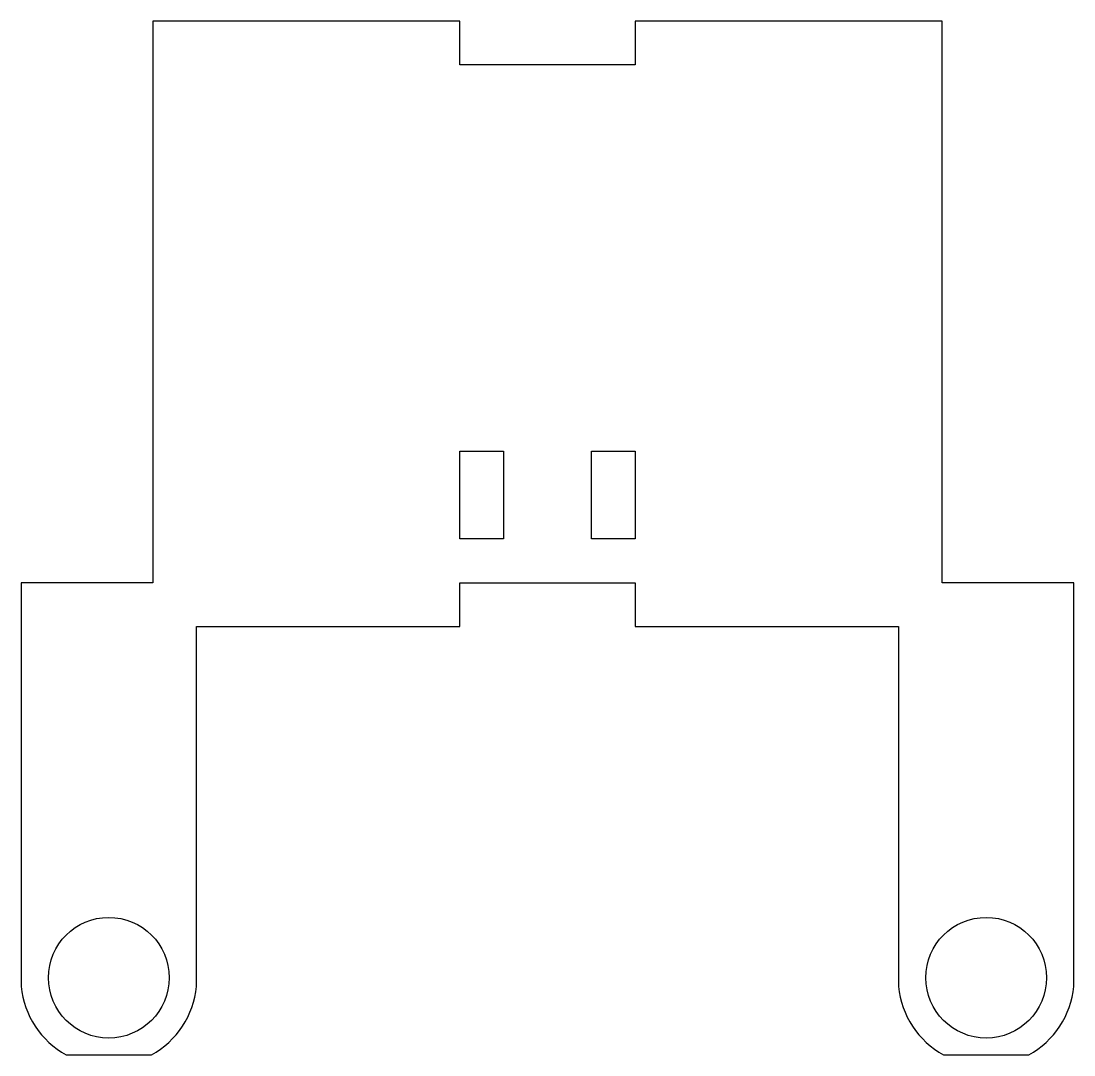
# Model space of a CAD drawing. Header units: inches. Extents: x 0 to 3, y -1.85 to 1.1.
import ezdxf

# ---------------------------------------------------------------- set-up
doc = ezdxf.new("R2010")
doc.units = ezdxf.units.IN
doc.layers.get('0').update_dxf_attribs({"linetype": 'CONTINUOUS'})

msp = doc.modelspace()

# ---------------------------------------------------------------- linework, layer by layer
msp.add_lwpolyline([(1.25, -0.625), (1.25, -0.5), (1.75, -0.5), (1.75, -0.625), (2.5, -0.625), (2.5, -1.65, 0.246593), (2.6287, -1.845), (2.8713, -1.845, 0.246593), (3, -1.65), (3, -0.5), (2.625, -0.5), (2.625, 1.1), (1.75, 1.1), (1.75, 0.975), (1.25, 0.975), (1.25, 1.1), (0.375, 1.1), (0.375, -0.5), (0, -0.5), (0, -1.65, 0.246593), (0.1287, -1.845), (0.3713, -1.845, 0.246593), (0.5, -1.65), (0.5, -0.625)], format="xyb", close=True)
for points in [[(1.375, -0.125), (1.375, -0.375), (1.25, -0.375), (1.25, -0.125)], [(1.625, -0.375), (1.625, -0.125), (1.75, -0.125), (1.75, -0.375)]]:
    msp.add_lwpolyline(points, close=True)
for centre in [(0.25, -1.625), (2.75, -1.625)]:
    msp.add_circle(centre, 0.1719)

doc.saveas('drawing.dxf')
